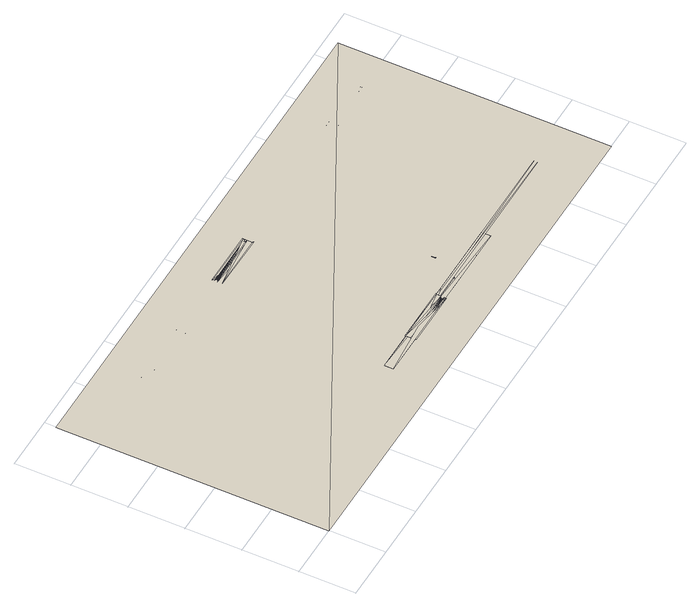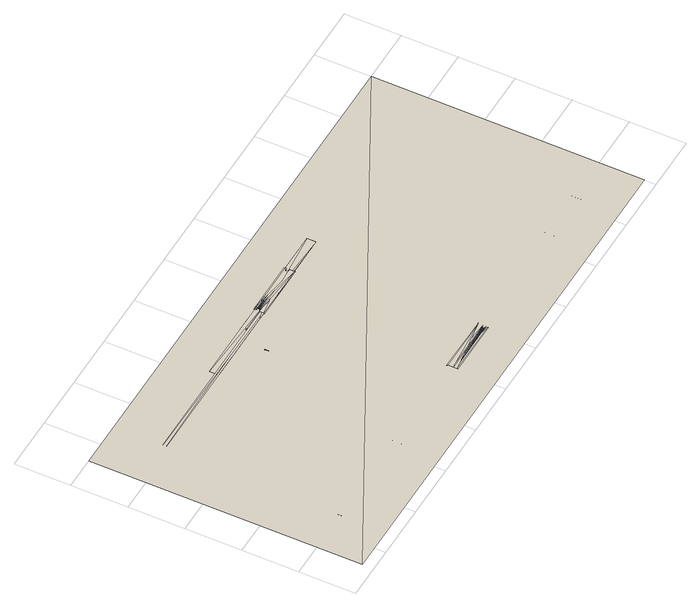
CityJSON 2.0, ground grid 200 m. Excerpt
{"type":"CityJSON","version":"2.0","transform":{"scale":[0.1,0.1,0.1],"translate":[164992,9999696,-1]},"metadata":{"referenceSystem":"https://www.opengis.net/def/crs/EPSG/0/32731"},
"CityObjects":{
"building1":{"type":"Building","attributes":{"properties":{"Pset_BuildingCommon":{"Reference":"Project Information","NumberOfStoreys":2},"Other":{"Category":"Project Information","Client Name":"Owner","Project Address":"Enter address here","Project Issue Date":"Issue Date","Project Name":"Project Name","Project Number":"Project Number","Project Status":"Project Status"}}},"children":["building1-1","building1-2","building1-3","building1-4"],"geometry":[{"type":"MultiSurface","lod":"2.2","boundaries":[[[0,1,2]],[[0,3,4]],[[5,6,7]],[[8,9,10]],[[8,10,11]],[[12,13,9]],[[13,14,15]],[[16,17,18]],[[17,19,18]],[[20,21,22]],[[18,15,14]],[[20,17,16]],[[1,2,7]],[[13,23,11]],[[20,22,24]],[[25,22,26]],[[14,15,27]],[[11,28,29]],[[15,30,27]],[[26,25,31]],[[32,31,33]],[[25,33,31]],[[34,32,35]],[[31,32,34]],[[32,36,35]],[[27,37,38]],[[35,39,40]],[[41,5,42]],[[39,35,36]],[[40,39,43]],[[44,45,43]],[[39,44,43]],[[23,11,7]],[[37,38,29]],[[27,30,45]],[[2,6,7]],[[38,28,29]],[[46,0,5]],[[11,6,7]],[[47,7,6]],[[42,4,48]],[[2,1,3]],[[4,3,48]],[[22,21,26]],[[25,26,33]],[[26,31,33]],[[20,24,21]],[[32,33,34]],[[31,34,33]],[[22,21,24]],[[32,34,36]],[[35,40,36]],[[34,35,36]],[[39,40,44]],[[13,14,49]],[[18,19,14]],[[40,43,44]],[[20,16,24]],[[39,36,40]],[[8,12,9]],[[17,16,19]],[[16,18,19]],[[44,50,45]],[[15,14,30]],[[12,49,13]],[[27,30,37]],[[14,27,30]],[[38,37,28]],[[37,29,28]],[[11,23,28]],[[45,30,50]],[[8,11,23]],[[13,49,23]],[[2,1,6]],[[11,23,6]],[[1,7,6]],[[23,7,6]],[[6,47,51]],[[52,5,41]],[[41,42,48]],[[0,46,1]],[[53,54,5]],[[54,55,5]],[[5,6,56]],[[48,3,57]],[[23,12,8]],[[23,49,12]],[[58,59,60]],[[3,1,57]],[[61,6,51]],[[62,41,48]],[[62,48,57]],[[63,64,65]],[[66,63,64]],[[67,68,69]],[[70,63,64]],[[71,72,73]],[[74,67,69]],[[75,76,77]],[[78,66,64]],[[76,73,77]],[[79,75,77]],[[75,80,81]],[[80,75,79]],[[71,74,67]],[[82,81,80]],[[83,82,84]],[[84,82,80]],[[85,86,83]],[[82,83,86]],[[87,85,83]],[[88,72,71]],[[66,68,69]],[[89,88,71]],[[85,90,87]],[[91,90,92]],[[93,78,66]],[[94,70,64]],[[91,95,96]],[[91,97,90]],[[98,89,88]],[[95,99,98]],[[96,95,98]],[[93,88,89]],[[100,93,101]],[[102,103,66]],[[102,101,103]],[[57,1,104]],[[46,5,56]],[[41,62,52]],[[94,105,106]],[[104,62,57]],[[64,107,65]],[[101,93,66]],[[103,101,66]],[[58,60,63]],[[108,109,110]],[[108,111,109]],[[112,111,113]],[[114,115,116]],[[108,113,111]],[[115,117,112]],[[118,112,113]],[[114,119,120]],[[121,120,122]],[[118,117,112]],[[116,119,114]],[[123,121,122]],[[115,124,116]],[[122,120,119]],[[124,117,115]],[[122,123,125]],[[123,126,127]],[[128,116,124]],[[129,130,127]],[[122,119,131]],[[123,126,125]],[[132,119,116]],[[131,122,125]],[[133,116,128]],[[127,126,129]],[[134,108,110]],[[129,135,130]],[[136,110,108]],[[133,132,116]],[[136,113,108]],[[137,131,119]],[[138,108,113]],[[119,139,137]],[[118,113,138]],[[131,140,125]],[[132,139,119]],[[113,118,141]],[[117,118,141]],[[118,117,142]],[[124,117,142]],[[117,124,143]],[[128,124,143]],[[136,134,110]],[[134,136,108]],[[124,128,144]],[[138,136,108]],[[136,138,113]],[[133,128,144]],[[128,133,145]],[[113,141,138]],[[118,138,141]],[[132,133,145]],[[118,142,141]],[[133,132,146]],[[117,141,142]],[[146,139,132]],[[117,143,142]],[[124,142,143]],[[124,144,143]],[[128,143,144]],[[134,141,136]],[[128,145,144]],[[136,141,138]],[[133,144,145]],[[133,146,145]],[[132,145,146]],[[147,146,132]],[[141,143,142]],[[134,147,141]],[[141,144,143]],[[141,146,144]],[[134,147,148]],[[141,147,146]],[[144,146,145]],[[149,150,151]],[[152,153,154]],[[70,94,106]],[[58,63,64]]]}]},
"building1-1":{"type":"BuildingInstallation","attributes":{"name":"Windows_Sgl_Plain:1810x1210mm:287567","properties":{"Pset_WindowCommon":{"IsExternal":true,"Reference":"1810x1210mm","ThermalTransmittance":5.56},"Pset_ManufacturerTypeInformation":{"Manufacturer":"Revit"},"Constraints":{"Level":"Level: Ground Floor","Sill Height":900},"Dimensions":{"Area":3.53,"Volume":0.0885},"Identity Data":{"Mark":"4"},"Other":{"Host Id":"Basic Wall: Wall-Ext_102Bwk-75Ins-100LBlk-12P","Category":"Windows","Family":"Windows_Sgl_Plain: 1810x1210mm","Family and Type":"Windows_Sgl_Plain: 1810x1210mm","Type":"Windows_Sgl_Plain: 1810x1210mm","Type Id":"Windows_Sgl_Plain: 1810x1210mm","Head Height":2110},"Phasing":{"Phase Created":"New Construction"}}},"parents":["building1"],"geometry":[{"type":"MultiSurface","lod":"2.2","boundaries":[[[7,155,47]],[[6,47,51]],[[6,7,47]],[[61,6,51]],[[23,11,7]],[[23,7,6]],[[11,23,6]],[[11,6,7]],[[11,28,29]],[[11,23,28]],[[23,49,12]],[[23,12,8]],[[13,15,14]],[[13,14,49]],[[27,37,38]],[[27,30,37]],[[13,23,11]],[[13,49,23]],[[14,15,27]],[[14,27,30]],[[37,29,28]],[[37,38,29]],[[9,13,11]],[[10,9,11]],[[8,10,11]],[[8,11,23]],[[8,9,10]],[[8,12,9]],[[12,13,9]],[[12,49,13]],[[15,30,27]],[[15,14,30]],[[38,28,29]],[[38,37,28]],[[34,35,36]],[[34,32,35]],[[32,36,35]],[[32,34,36]],[[16,17,18]],[[16,18,19]],[[44,50,45]],[[44,45,43]],[[39,40,44]],[[39,44,43]],[[25,26,33]],[[25,33,31]],[[22,21,26]],[[25,22,26]],[[20,16,24]],[[20,17,16]],[[17,16,19]],[[17,19,18]],[[18,14,15]],[[18,19,14]],[[45,30,50]],[[27,30,45]],[[40,39,43]],[[40,43,44]],[[39,35,36]],[[39,36,40]],[[35,39,40]],[[35,40,36]],[[31,32,34]],[[31,34,33]],[[32,31,33]],[[32,33,34]],[[26,25,31]],[[26,31,33]],[[22,21,24]],[[20,22,24]],[[20,24,21]],[[20,21,22]]]}]},
"building1-2":{"type":"BuildingPart","attributes":{"name":"Floor:Floor-Grnd-Susp_65Scr-80Ins-100Blk-75PC:286349","properties":{"Pset_SlabCommon":{"IsExternal":false,"LoadBearing":true,"Reference":"Floor-Grnd-Susp_65Scr-80Ins-100Blk-75PC","ThermalTransmittance":0.117,"PitchAngle":0},"Constraints":{"Related to Mass":false,"Room Bounding":true,"Level":"Level: Ground Floor","Height Offset From Level":0},"Dimensions":{"Area":146.2,"Perimeter":51070,"Thickness":470,"Volume":68.71},"Other":{"Category":"Floors","Family Name":"Floor"},"Phasing":{"Phase Created":"New Construction"},"Structural":{"Enable Analytical Model":false,"Structural":false},"Analytical Properties":{"Roughness":3,"Absorptance":0.7,"Heat Transfer Coefficient (U)":0.117,"Thermal mass":365549.43,"Thermal Resistance (R)":8.52},"Construction":{"Function":"Interior","Default Thickness":470},"Graphics":{"Coarse Scale Fill Pattern":"Solid fill","Coarse Scale Fill Color":0},"Identity Data":{"Keynote":"E60/130","Type Name":"Floor-Grnd-Susp_65Scr-80Ins-100Blk-75PC"},"Materials and Finishes":{"Structural Material":"Concrete Masonry, Floor Block"}}},"parents":["building1"],"geometry":[{"type":"MultiSurface","lod":"2.2","boundaries":[[[156,157,158]],[[157,159,158]]]}]},
"building1-3":{"type":"BuildingInstallation","attributes":{"name":"Windows_Sgl_Plain:1810x1210mm:286188","properties":{"Pset_WindowCommon":{"IsExternal":true,"Reference":"1810x1210mm","ThermalTransmittance":5.56},"Pset_ManufacturerTypeInformation":{"Manufacturer":"Revit"},"Constraints":{"Level":"Level: Ground Floor","Sill Height":900},"Dimensions":{"Area":3.53,"Volume":0.0885},"Identity Data":{"Mark":"2"},"Other":{"Host Id":"Basic Wall: Wall-Ext_102Bwk-75Ins-100LBlk-12P","Category":"Windows","Family":"Windows_Sgl_Plain: 1810x1210mm","Family and Type":"Windows_Sgl_Plain: 1810x1210mm","Type":"Windows_Sgl_Plain: 1810x1210mm","Type Id":"Windows_Sgl_Plain: 1810x1210mm","Head Height":2110},"Phasing":{"Phase Created":"New Construction"}}},"parents":["building1"],"geometry":[{"type":"MultiSurface","lod":"2.2","boundaries":[[[64,107,65]],[[63,65,160]],[[63,64,65]],[[161,63,160]],[[78,66,64]],[[78,64,63]],[[66,78,63]],[[66,63,64]],[[66,68,69]],[[66,78,68]],[[78,162,100]],[[78,100,102]],[[93,88,89]],[[93,89,162]],[[71,74,67]],[[71,72,74]],[[93,78,66]],[[93,162,78]],[[89,88,71]],[[89,71,72]],[[74,69,68]],[[74,67,69]],[[101,93,66]],[[103,101,66]],[[102,103,66]],[[102,66,78]],[[102,101,103]],[[102,100,101]],[[100,93,101]],[[100,162,93]],[[88,72,71]],[[88,89,72]],[[67,68,69]],[[67,74,68]],[[84,80,81]],[[84,82,80]],[[82,81,80]],[[82,84,81]],[[96,95,98]],[[96,98,99]],[[76,163,73]],[[76,73,77]],[[75,79,76]],[[75,76,77]],[[85,87,86]],[[85,86,83]],[[90,97,87]],[[85,90,87]],[[91,96,92]],[[91,95,96]],[[95,96,99]],[[95,99,98]],[[98,89,88]],[[98,99,89]],[[73,72,163]],[[71,72,73]],[[79,75,77]],[[79,77,76]],[[75,80,81]],[[75,81,79]],[[80,75,79]],[[80,79,81]],[[83,82,84]],[[83,84,86]],[[82,83,86]],[[82,86,84]],[[87,85,83]],[[87,83,86]],[[90,97,92]],[[91,90,92]],[[91,92,97]],[[91,97,90]]]}]},
"building1-4":{"type":"BuildingPart","attributes":{"name":"Basic Wall:Wall-Ext_102Bwk-75Ins-100LBlk-12P:285330","properties":{"Constraints":{"Base Offset":0,"Base Constraint":"Level: Ground Floor","Base Extension Distance":0,"Base is Attached":false,"Location Line":"Wall Centerline","Related to Mass":false,"Room Bounding":true,"Top Extension Distance":0,"Top is Attached":true,"Top Offset":0,"Unconnected Height":8000},"Dimensions":{"Area":26.48,"Length":14000,"Volume":7.69},"Other":{"Category":"Walls","Family":"Basic Wall: Wall-Ext_102Bwk-75Ins-100LBlk-12P","Family and Type":"Basic Wall: Wall-Ext_102Bwk-75Ins-100LBlk-12P","Type":"Basic Wall: Wall-Ext_102Bwk-75Ins-100LBlk-12P","Type Id":"Basic Wall: Wall-Ext_102Bwk-75Ins-100LBlk-12P"},"Phasing":{"Phase Created":"New Construction"},"Structural":{"Enable Analytical Model":false,"Structural":false,"Structural Usage":"Non-bearing"},"Pset_WallCommon":{"Reference":"Wall-Ext_102Bwk-75Ins-100LBlk-12P","LoadBearing":false,"ExtendToStructure":true,"IsExternal":true,"ThermalTransmittance":0.236}}},"parents":["building1"],"geometry":[{"type":"Solid","lod":"2.2","boundaries":[[[[60,59,149]],[[150,164,151]],[[150,58,164]],[[149,150,151]],[[149,151,64]],[[149,64,63]],[[149,63,60]],[[58,149,59]],[[58,59,60]],[[58,60,63]],[[58,63,64]],[[58,64,151]],[[58,151,164]],[[154,150,149]],[[154,153,150]],[[154,165,166]],[[166,165,105]],[[154,166,105]],[[167,106,153]],[[152,167,153]],[[152,153,154]],[[70,152,154]],[[94,70,154]],[[105,94,154]],[[105,165,106]],[[94,105,106]],[[70,94,106]],[[152,70,106]],[[106,167,152]],[[168,169,154]],[[149,168,154]],[[170,171,150]],[[172,170,150]],[[173,172,150]],[[153,173,150]],[[165,154,169]],[[106,173,153]],[[106,165,174]],[[174,175,106]],[[150,176,58]],[[175,173,106]],[[177,171,170]],[[177,176,171]],[[176,150,171]],[[165,169,174]],[[172,173,175]],[[172,175,178]],[[178,177,170]],[[169,168,174]],[[170,172,178]],[[105,166,59]],[[105,59,60]],[[70,94,63]],[[70,63,64]],[[167,152,151]],[[167,151,164]],[[166,105,60]],[[166,60,59]],[[94,70,64]],[[94,64,63]],[[152,167,164]],[[152,164,151]],[[175,149,58]],[[175,168,149]],[[178,175,58]],[[177,178,58]],[[176,177,58]],[[168,175,174]]]]}]}
},
"vertices":[
[7135,1500,10],[10600,1500,10],[8583,1500,10],[10181,1500,10],[9122,1665,10],[7135,1821,10],[10600,1821,10],[8583,1821,10],[10600,1458,10],[8583,1539,10],[8583,1458,10],[8583,1648,10],[10600,1539,10],[8583,1556,10],[10555,1556,10],[8627,1556,10],[10566,1549,10],[8616,1549,10],[8616,1556,10],[10566,1556,10],[8629,1542,10],[10530,1542,10],[8652,1542,10],[10600,1648,10],[10554,1542,10],[8672,1549,10],[10511,1549,10],[8627,1628,10],[10533,1648,10],[8650,1648,10],[10555,1628,10],[8672,1569,10],[8661,1569,10],[10511,1569,10],[10522,1569,10],[8661,1596,10],[10522,1596,10],[10533,1628,10],[8650,1628,10],[8672,1596,10],[10511,1596,10],[10877,1821,10],[9630,1821,10],[8672,1611,10],[10511,1611,10],[8661,1628,10],[13625,1500,10],[8555,1849,10],[10311,1687,10],[10600,1556,10],[10522,1628,10],[10628,1849,10],[12125,1821,10],[17114,1696,10],[7135,1696,10],[17114,1821,10],[13625,1821,10],[11196,1500,10],[17240,7920,10],[3458,7920,10],[5475,7920,10],[10628,1821,10],[11501,1666,10],[7913,7920,10],[9930,7920,10],[9958,7892,10],[9930,8094,10],[9863,8114,10],[7980,8094,10],[9863,8094,10],[9930,8241,10],[9885,8114,10],[7958,8114,10],[9852,8114,10],[7980,8114,10],[9841,8146,10],[8002,8129,10],[9841,8129,10],[7913,8094,10],[8002,8146,10],[9852,8146,10],[7991,8146,10],[9852,8172,10],[9841,8172,10],[7991,8172,10],[9841,8191,10],[8002,8172,10],[8002,8191,10],[9885,8186,10],[7958,8186,10],[9860,8198,10],[9884,8198,10],[7958,8198,10],[9930,8186,10],[7913,8241,10],[9897,8191,10],[7947,8191,10],[7982,8198,10],[9897,8186,10],[7947,8186,10],[7913,8202,10],[9930,8202,10],[7913,8282,10],[9930,8282,10],[12676,1500,10],[5475,8241,10],[15467,8241,10],[9958,7920,10],[11978,2599,10],[11977,2597,10],[11977,2599,10],[11978,2596,10],[11978,2592,10],[11980,2599,10],[11980,2585,10],[11979,2588,10],[11984,2592,10],[11985,2599,10],[11983,2599,10],[11989,2588,10],[11983,2583,10],[11986,2581,10],[11988,2583,10],[11988,2577,10],[11988,2599,10],[11994,2584,10],[11997,2582,10],[11990,2575,10],[11990,2599,10],[11998,2577,10],[11994,2574,10],[11995,2590,10],[11996,2599,10],[11994,2599,10],[11977,2716,10],[11997,2574,10],[11978,2716,10],[11996,2595,10],[11980,2716,10],[11997,2599,10],[12000,2591,10],[11983,2716,10],[11985,2716,10],[11988,2716,10],[11990,2716,10],[11994,2716,10],[11996,2716,10],[11997,2716,10],[11998,2716,10],[1675,7920,10],[17437,7920,10],[13625,7920,10],[13625,8241,10],[17437,8241,10],[1675,8241,10],
[8555,1821,10],
[4,9594,10],[4,1,10],[18800,9593,10],[18800,1,10],
[7885,7892,10],[7885,7920,10],[7913,8186,10],[7991,8114,10],
[15642,7920,10],[3155,8241,10],[3458,8241,10],[15642,8241,10],[1675,8044,10],[1675,8143,10],[17437,8001,10],[17437,7960,10],[17437,8041,10],[17437,8082,10],[3621,8044,10],[17240,8044,10],[17240,7951,10],[17240,7982,10],[17240,8013,10]
]}
